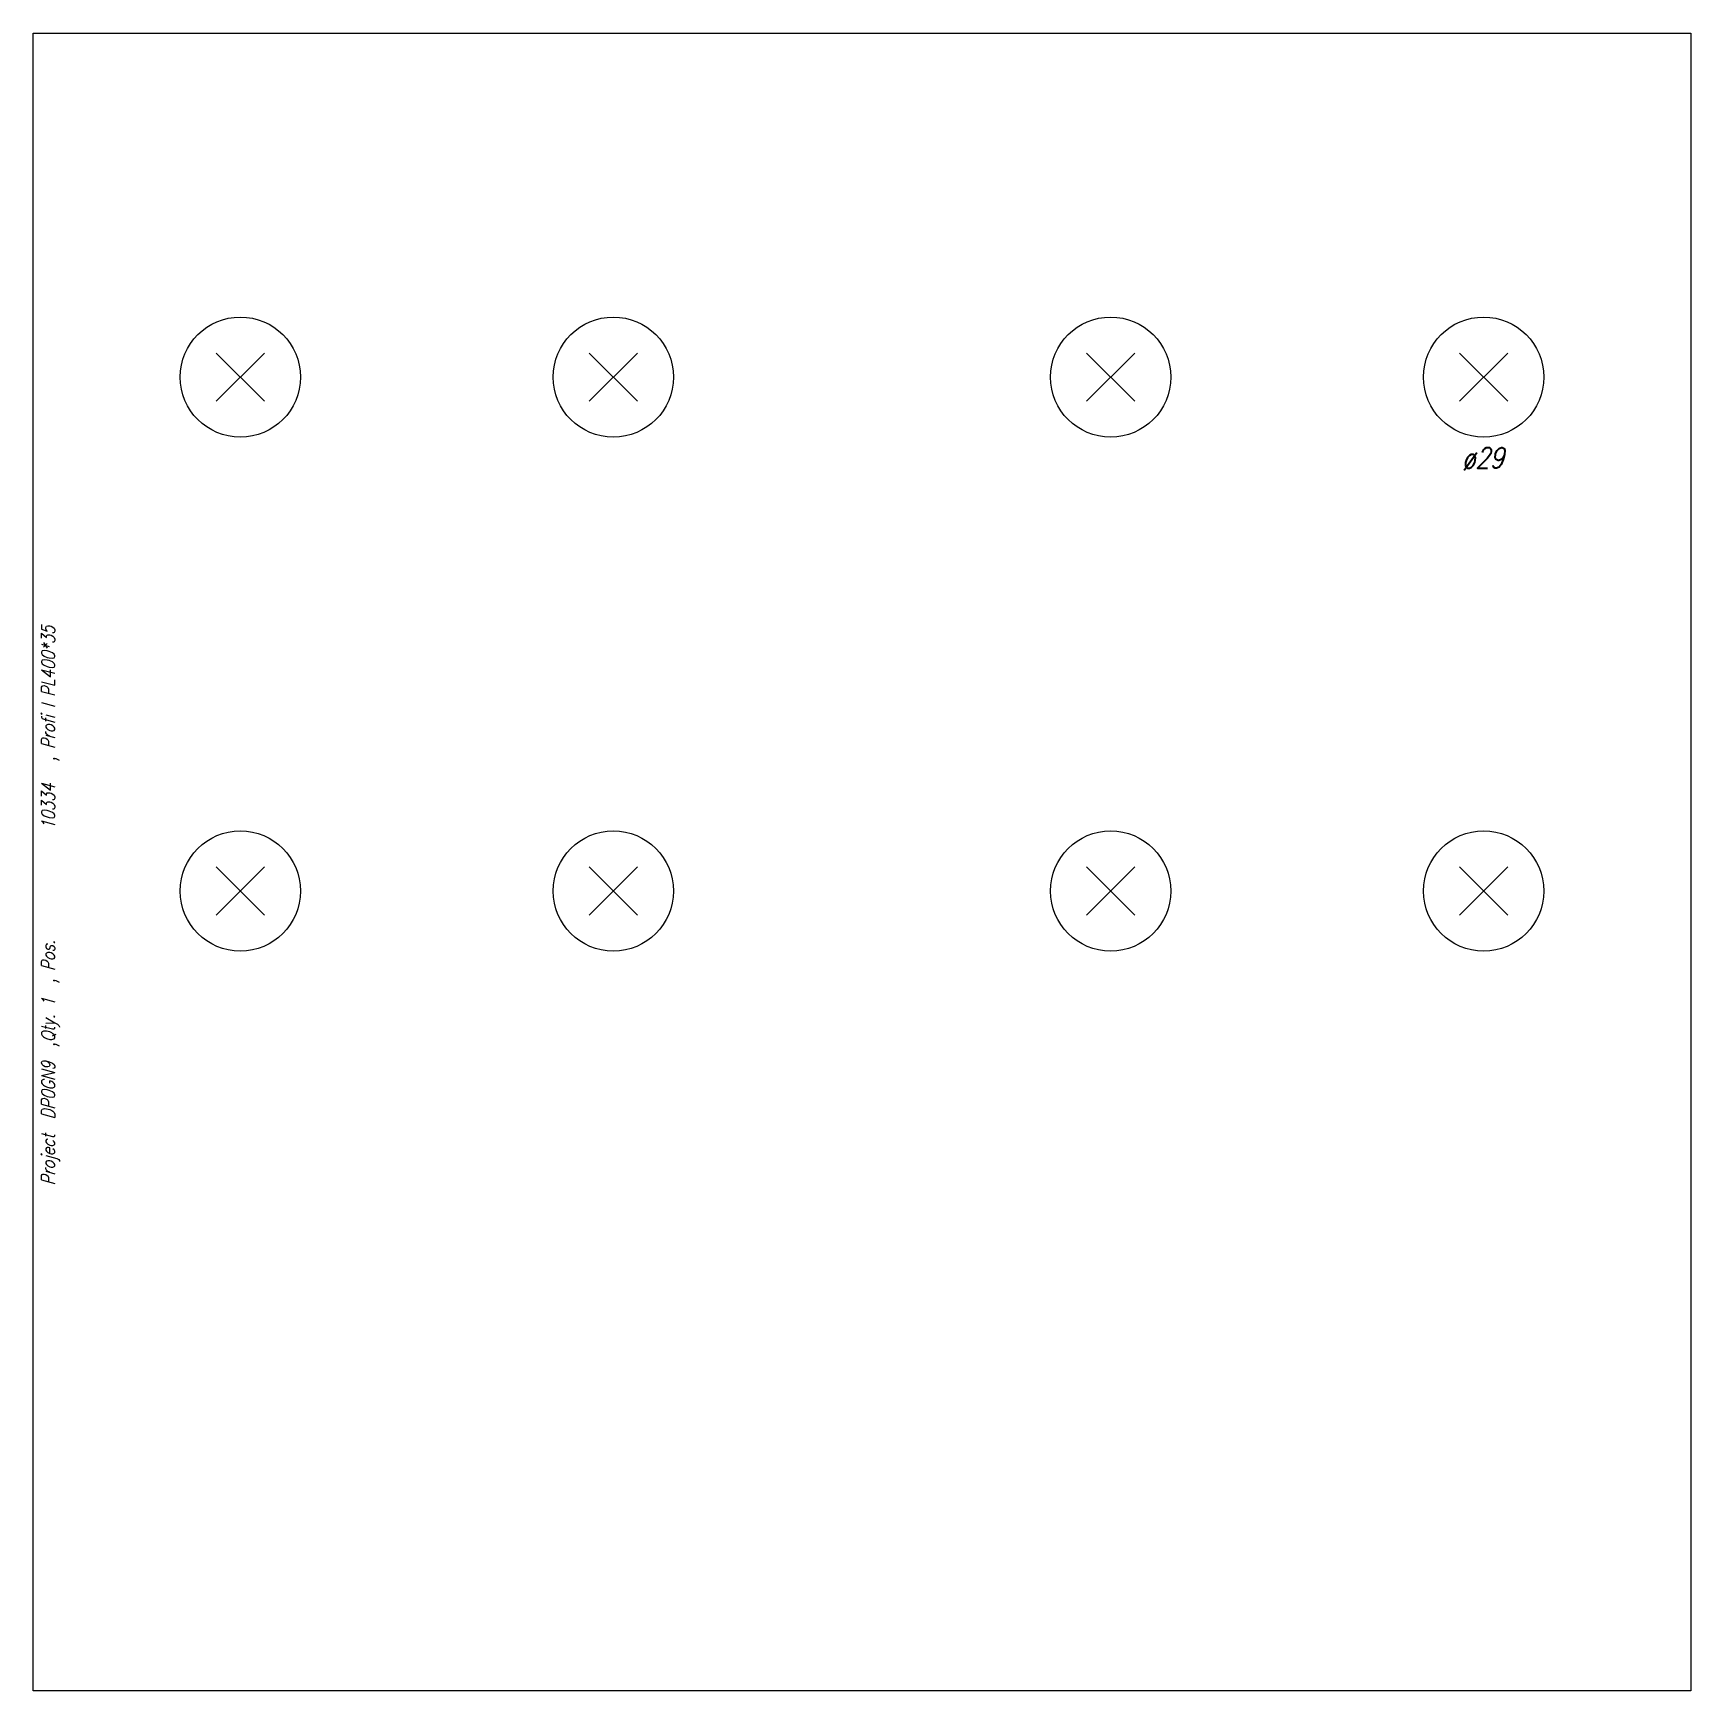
# Model space of a CAD drawing. Extents: x 0 to 400, y -200 to 200.
import ezdxf

# ---------------------------------------------------------------- set-up
doc = ezdxf.new("R2010")
doc.units = 0
doc.header["$LTSCALE"] = 10
for name, color, linetype in [('BEZ_SCHRAUBEN', 7, 'CONTINUOUS'), ('SCHRAUBEN', 7, 'CONTINUOUS'), ('TEILE', 7, 'CONTINUOUS'), ('UNTERSCHRIFT', 7, 'CONTINUOUS')]:
    doc.layers.add(name, color=color, linetype=linetype)
doc.styles.get("Standard").update_dxf_attribs({"font": 'ROMANS'})

msp = doc.modelspace()

# ---------------------------------------------------------------- linework, layer by layer
at = {"layer": 'SCHRAUBEN', "color": 6}
for p, q in [((55.80101, 122.799904), (44.201012, 111.199905)), ((44.201012, 122.799904), (55.80101, 111.199905)), ((145.80101, 122.799904), (134.201019, 111.199905)), ((134.201019, 122.799904), (145.80101, 111.199905)), ((265.801025, 122.799904), (254.201019, 111.199905)), ((254.201019, 122.799904), (265.801025, 111.199905)), ((355.801056, 122.799904), (344.201019, 111.199905)), ((344.201019, 122.799904), (355.801056, 111.199905)), ((55.80101, -1.2001), (44.201012, -12.8001)), ((44.201012, -1.2001), (55.80101, -12.8001)), ((145.80101, -1.2001), (134.201019, -12.8001)), ((134.201019, -1.2001), (145.80101, -12.8001)), ((265.801025, -1.2001), (254.201019, -12.8001)), ((254.201019, -1.2001), (265.801025, -12.8001)), ((355.801056, -1.2001), (344.201019, -12.8001)), ((344.201019, -1.2001), (355.801056, -12.8001))]:
    msp.add_line(p, q, dxfattribs=at)
at = {"layer": 'SCHRAUBEN', "color": 2}
for centre, radius in [((50.001011, 116.999901), 14.499996), ((140.001007, 116.999901), 14.5), ((260.001007, 116.999901), 14.5), ((350.001038, 116.999901), 14.5), ((50.001011, -7.0001), 14.499996), ((140.001007, -7.0001), 14.5), ((260.001007, -7.0001), 14.5), ((350.001038, -7.0001), 14.5)]:
    msp.add_circle(centre, radius, dxfattribs=at)
at = {"layer": 'TEILE', "color": 2}
for p, q in [((0, 200), (400.001495, 200)), ((0, -200.000275), (0, 200)), ((400.001495, 200), (400.001495, -200.000275)), ((400.001495, -200.000275), (0, -200.000275))]:
    msp.add_line(p, q, dxfattribs=at)

# ---------------------------------------------------------------- texts
at = {"layer": 'BEZ_SCHRAUBEN', "color": 2, "oblique": 15, "width": 0.8}
msp.add_text(' ø29', height=5, dxfattribs=at).set_placement((342.001038, 94.999908))
at = {"layer": 'UNTERSCHRIFT', "color": 2, "oblique": 15, "width": 0.8}
for s, p in [('  , Profi l PL400*35', (5.25, 20.799864)), ('10334', (5.25, 7.799863)), ('Project  DP0GN9  ,Qty. 1  , Pos. ', (5.25, -78.000137))]:
    msp.add_text(s, height=3.25, rotation=89.999931, dxfattribs=at).set_placement(p)

doc.saveas('drawing.dxf')
